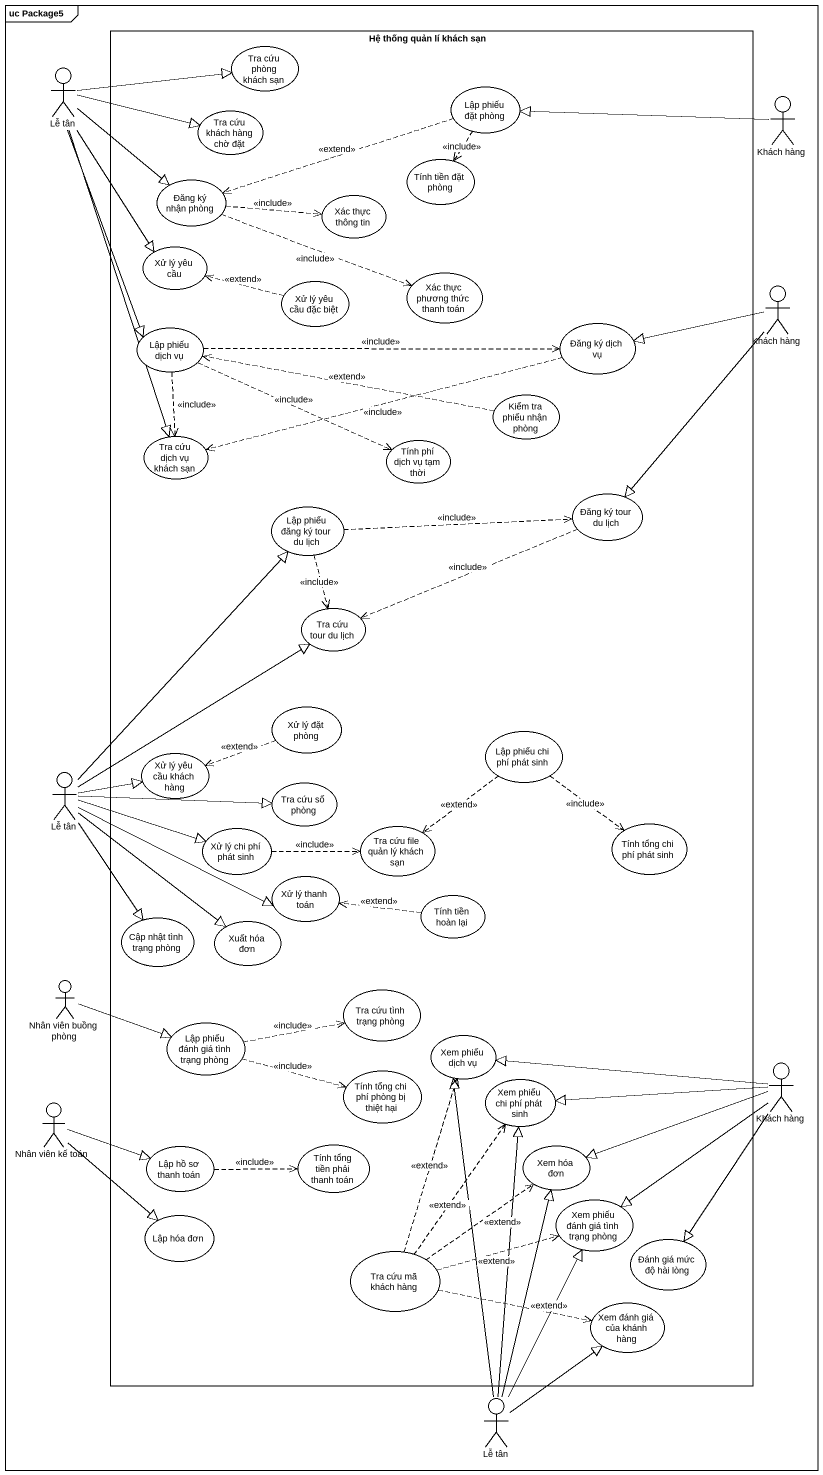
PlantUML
@startuml
mainframe uc Package5
rectangle "Hệ thống quản lí khách sạn" as Hệ_thống_quản_lí_khách_sạn {
  usecase "Tra cứu phòng khách sạn" as Tra_cứu_phòng_khách_sạn
  usecase "Lập phiếu đặt phòng" as Lập_phiếu_đặt_phòng
  usecase "Tra cứu khách hàng chờ đặt" as Tra_cứu_khách_hàng_chờ_đặt
  usecase "Đăng ký nhận phòng" as Đăng_ký_nhận_phòng
  usecase "Tính tiền đặt phòng" as Tính_tiền_đặt_phòng
  usecase "Xác thực thông tin" as Xác_thực_thông_tin
  usecase "Xử lý yêu cầu" as Xử_lý_yêu_cầu
  usecase "Xử lý yêu cầu đặc biệt" as Xử_lý_yêu_cầu_đặc_biệt
  usecase "Xác thực phương thức thanh toán" as Xác_thực_phương_thức_thanh
  usecase "Lập phiếu dịch vụ" as Lập_phiếu_dịch_vụ
  usecase "Đăng ký dịch vụ" as Đăng_ký_dịch_vụ
  usecase "Kiểm tra phiếu nhận phòng" as Kiểm_tra_phiếu_nhận_phòng
  usecase "Tra cứu dịch vụ khách sạn" as Tra_cứu_dịch_vụ_khách_sạn
  usecase "Tính phí dịch vụ tạm thời" as Tính_phí_dịch_vụ_tạm_thời
  usecase "Lập phiếu đăng ký tour du lịch" as Lập_phiếu_đăng_ký_tour_du
  usecase "Đăng ký tour du lịch" as Đăng_ký_tour_du_lịch
  usecase "Tra cứu tour du lịch" as Tra_cứu_tour_du_lịch
  usecase "Xử lý đặt phòng" as Xử_lý_đặt_phòng
  usecase "Xử lý yêu cầu khách hàng" as Xử_lý_yêu_cầu_khách_hàng
  usecase "Lập phiếu chi phí phát sinh" as Lập_phiếu_chi_phí_phát_sinh
  usecase "Tra cứu số phòng" as Tra_cứu_số_phòng
  usecase "Xử lý chi phí phát sinh" as Xử_lý_chi_phí_phát_sinh
  usecase "Tra cứu file quản lý khách sạn" as Tra_cứu_file_quản_lý_khách
  usecase "Tính tổng chi phí phát sinh" as Tính_tổng_chi_phí_phát_sinh
  usecase "Xử lý thanh toán" as Xử_lý_thanh_toán
  usecase "Tính tiền hoàn lại" as Tính_tiền_hoàn_lại
  usecase "Cập nhật tình trạng phòng" as Cập_nhật_tình_trạng_phòng
  usecase "Xuất hóa đơn" as Xuất_hóa_đơn
  usecase "Tra cứu tình trạng phòng" as Tra_cứu_tình_trạng_phòng
  usecase "Lập phiếu đánh giá tình trạng phòng" as Lập_phiếu_đánh_giá_tình
  usecase "Xem phiếu dịch vụ" as Xem_phiếu_dịch_vụ
  usecase "Tính tổng chi phí phòng bị thiệt hại" as Tính_tổng_chi_phí_phòng_bị
  usecase "Xem phiếu chi phí phát sinh" as Xem_phiếu_chi_phí_phát_sinh
  usecase "Lập hồ sơ thanh toán" as Lập_hồ_sơ_thanh_toán
  usecase "Tính tổng tiền phải thanh toán" as Tính_tổng_tiền_phải_thanh
  usecase "Xem hóa đơn" as Xem_hóa_đơn
  usecase "Lập hóa đơn" as Lập_hóa_đơn
  usecase "Xem phiếu đánh giá tình trạng phòng" as Xem_phiếu_đánh_giá_tình
  usecase "Tra cứu mã khách hàng" as Tra_cứu_mã_khách_hàng
  usecase "Đánh giá mức độ hài lòng" as Đánh_giá_mức_độ_hài_lòng
  usecase "Xem đánh giá của khánh hàng" as Xem_đánh_giá_của_khánh_hàng
}
actor "Lễ tân" as Lễ_tân
actor "Khách hàng" as Khách_hàng
actor "Khách hàng" as Khách_hàng_2
actor "Lễ tân" as Lễ_tân_2
actor "Nhân viên buồng phòng" as Nhân_viên_buồng_phòng
actor "Khách hàng" as Khách_hàng_3
actor "Nhân viên kế toán" as Nhân_viên_kế_toán
actor "Lễ tân" as Lễ_tân_3
Lễ_tân -right-|> Tra_cứu_phòng_khách_sạn
Lễ_tân -right-|> Tra_cứu_khách_hàng_chờ_đặt
Lễ_tân --|> Đăng_ký_nhận_phòng
Lễ_tân --|> Xử_lý_yêu_cầu
Lễ_tân --|> Lập_phiếu_dịch_vụ
Lễ_tân --|> Tra_cứu_dịch_vụ_khách_sạn
Lập_phiếu_đặt_phòng .left.> Đăng_ký_nhận_phòng : <<extend>>
Lập_phiếu_đặt_phòng ..> Tính_tiền_đặt_phòng : <<include>>
Khách_hàng -left-|> Lập_phiếu_đặt_phòng
Đăng_ký_nhận_phòng .right.> Xác_thực_thông_tin : <<include>>
Đăng_ký_nhận_phòng .right.> Xác_thực_phương_thức_thanh : <<include>>
Xử_lý_yêu_cầu_đặc_biệt .left.> Xử_lý_yêu_cầu : <<extend>>
Khách_hàng_2 -left-|> Đăng_ký_dịch_vụ
Khách_hàng_2 --|> Đăng_ký_tour_du_lịch
Lập_phiếu_dịch_vụ .right.> Đăng_ký_dịch_vụ : <<include>>
Lập_phiếu_dịch_vụ ..> Tra_cứu_dịch_vụ_khách_sạn : <<include>>
Lập_phiếu_dịch_vụ .right.> Tính_phí_dịch_vụ_tạm_thời : <<include>>
Đăng_ký_dịch_vụ .left.> Tra_cứu_dịch_vụ_khách_sạn : <<include>>
Kiểm_tra_phiếu_nhận_phòng .left.> Lập_phiếu_dịch_vụ : <<extend>>
Lập_phiếu_đăng_ký_tour_du .right.> Đăng_ký_tour_du_lịch : <<include>>
Lập_phiếu_đăng_ký_tour_du ..> Tra_cứu_tour_du_lịch : <<include>>
Đăng_ký_tour_du_lịch .left.> Tra_cứu_tour_du_lịch : <<include>>
Xử_lý_đặt_phòng .left.> Xử_lý_yêu_cầu_khách_hàng : <<extend>>
Lập_phiếu_chi_phí_phát_sinh ..> Tra_cứu_file_quản_lý_khách : <<extend>>
Lập_phiếu_chi_phí_phát_sinh ..> Tính_tổng_chi_phí_phát_sinh : <<include>>
Lễ_tân_2 -up-|> Lập_phiếu_đăng_ký_tour_du
Lễ_tân_2 -up-|> Tra_cứu_tour_du_lịch
Lễ_tân_2 -right-|> Xử_lý_yêu_cầu_khách_hàng
Lễ_tân_2 -right-|> Tra_cứu_số_phòng
Lễ_tân_2 -right-|> Xử_lý_chi_phí_phát_sinh
Lễ_tân_2 -right-|> Xử_lý_thanh_toán
Lễ_tân_2 --|> Cập_nhật_tình_trạng_phòng
Lễ_tân_2 --|> Xuất_hóa_đơn
Xử_lý_chi_phí_phát_sinh .right.> Tra_cứu_file_quản_lý_khách : <<include>>
Tính_tiền_hoàn_lại .left.> Xử_lý_thanh_toán : <<extend>>
Nhân_viên_buồng_phòng -right-|> Lập_phiếu_đánh_giá_tình
Lập_phiếu_đánh_giá_tình .right.> Tra_cứu_tình_trạng_phòng : <<include>>
Lập_phiếu_đánh_giá_tình .right.> Tính_tổng_chi_phí_phòng_bị : <<include>>
Khách_hàng_3 -left-|> Xem_phiếu_dịch_vụ
Khách_hàng_3 -left-|> Xem_phiếu_chi_phí_phát_sinh
Khách_hàng_3 -left-|> Xem_hóa_đơn
Khách_hàng_3 --|> Xem_phiếu_đánh_giá_tình
Khách_hàng_3 --|> Đánh_giá_mức_độ_hài_lòng
Nhân_viên_kế_toán -right-|> Lập_hồ_sơ_thanh_toán
Nhân_viên_kế_toán --|> Lập_hóa_đơn
Lập_hồ_sơ_thanh_toán .right.> Tính_tổng_tiền_phải_thanh : <<include>>
Tra_cứu_mã_khách_hàng .up.> Xem_phiếu_dịch_vụ : <<extend>>
Tra_cứu_mã_khách_hàng .up.> Xem_phiếu_chi_phí_phát_sinh : <<extend>>
Tra_cứu_mã_khách_hàng .up.> Xem_hóa_đơn : <<extend>>
Tra_cứu_mã_khách_hàng .right.> Xem_phiếu_đánh_giá_tình : <<extend>>
Tra_cứu_mã_khách_hàng .right.> Xem_đánh_giá_của_khánh_hàng : <<extend>>
Lễ_tân_3 -up-|> Xem_phiếu_dịch_vụ
Lễ_tân_3 -up-|> Xem_phiếu_chi_phí_phát_sinh
Lễ_tân_3 -up-|> Xem_hóa_đơn
Lễ_tân_3 -up-|> Xem_phiếu_đánh_giá_tình
Lễ_tân_3 -up-|> Xem_đánh_giá_của_khánh_hàng
@enduml
